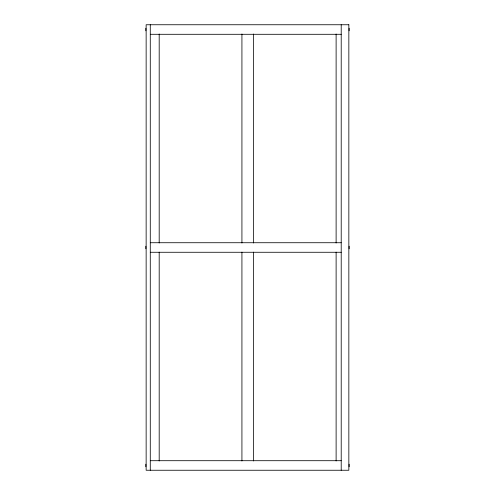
<?xml version="1.0" encoding="UTF-8"?>
<svg xmlns="http://www.w3.org/2000/svg" width="495" height="495" viewBox="0 0 495 495"><rect width="100%" height="100%" fill="white"/><g stroke="black" fill="none" stroke-linecap="round" stroke-linejoin="round"><path stroke-width="0.74" d="M150.282 34.297L341.21 34.297M150.282 242.729L341.21 242.729M150.282 252.271L341.21 252.271M150.282 460.703L341.21 460.703M349.161 28.252L349.161 30.795M349.161 246.225L349.173 248.781M349.161 464.205L349.167 466.785M341.21 24.75L341.21 470.25M336.117 34.031L336.117 242.996M336.117 252.141L336.117 460.975M253.378 34.031L253.378 242.996M253.378 252.141L253.378 460.975M241.925 34.031L241.925 242.996M241.925 252.141L241.925 460.975M159.192 34.031L159.192 242.996M159.192 252.141L159.192 460.975M150.282 24.75L150.282 470.25M145.827 28.252L145.827 30.795M145.827 246.225L145.827 248.775M145.827 464.205L145.827 466.748M348.845 24.75L146.143 24.75L146.143 470.25L348.845 470.25L348.845 24.75"/></g></svg>
